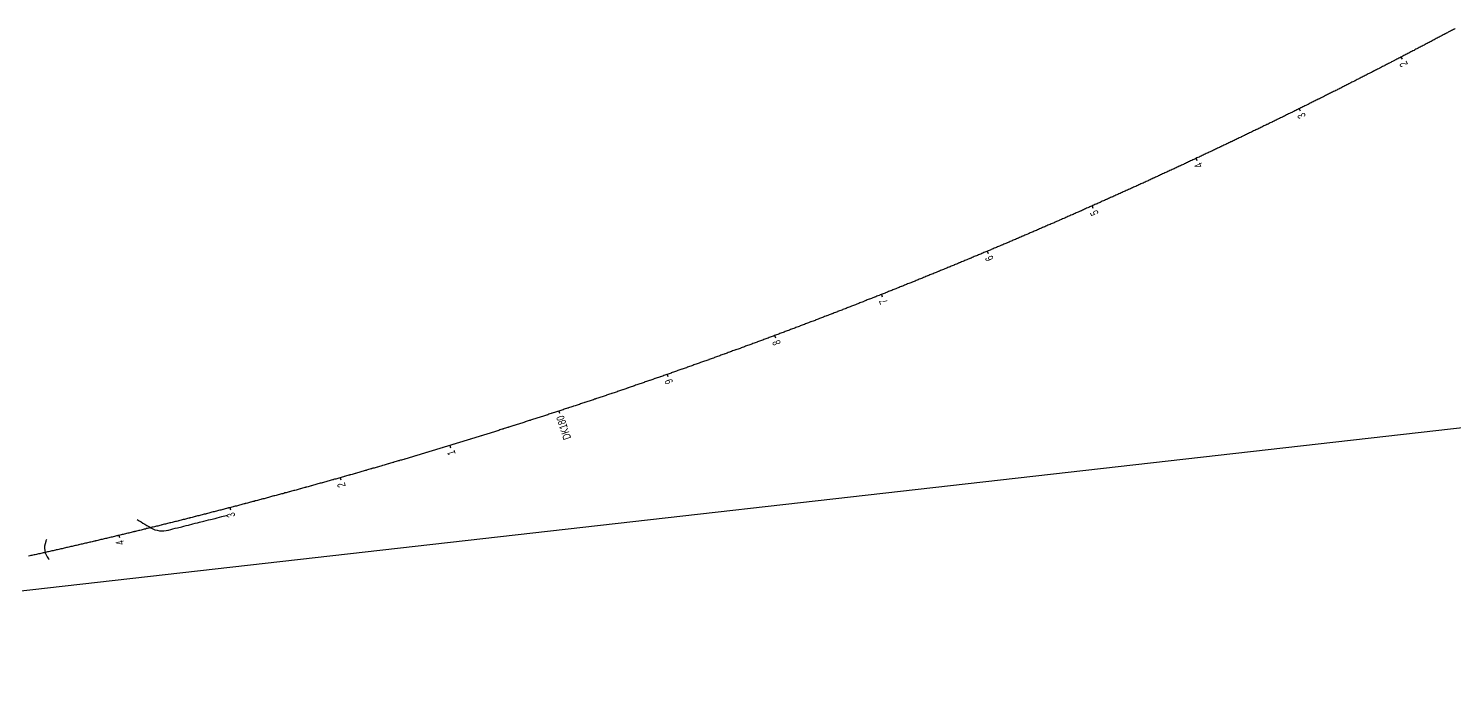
# Model space of a CAD drawing. Header units: millimetres. Extents: x 497834 to 621495, y 3353175 to 3430424.
# Drawn here: x 513597 to 514844, y 3363666 to 3364246 of the extents above; entities that cross this region are included whole.
import ezdxf

# ---------------------------------------------------------------- set-up
doc = ezdxf.new("R2010")
doc.units = ezdxf.units.MM
for name, color, linetype in [('DK改路中线', 7, 'Continuous'), ('dl6', 7, 'Continuous'), ('沪乍杭打线-0.0-200.8段-施工系转设计系成果-2000坐标系-左线_中线_交点', 7, 'Continuous'), ('沪乍杭打线-0.0-200.8段-施工系转设计系成果-2000坐标系-左线_里程', 7, 'Continuous')]:
    doc.layers.add(name, color=color, linetype=linetype)
doc.styles.add('PM_LC', font='slromans.shx', dxfattribs={"width": 0.75, "bigfont": 'hztxt.shx'})

msp = doc.modelspace()

# ---------------------------------------------------------------- linework, layer by layer
at = {"layer": 'DK改路中线', "color": 3, "linetype": 'Continuous', "ltscale": 2, "flags": 128}
for points in [[(513691.7, 3363816.1), (513693.4, 3363815), (513695.1, 3363814), (513696.8, 3363813), (513698.5, 3363812), (513700.2, 3363810.9), (513702, 3363809.9), (513703.4, 3363809, 0.198811), (513703.7, 3363808.9), (513705.5, 3363808), (513707.3, 3363807.2), (513709.2, 3363806.7), (513711.2, 3363806.3), (513713.2, 3363806.2), (513715.2, 3363806.3), (513717.2, 3363806.5), (513718.5, 3363806.8), (513719.1, 3363806.9), (513721.1, 3363807.4), (513723, 3363807.9), (513725, 3363808.4), (513726.9, 3363808.9), (513730.8, 3363809.8), (513732.7, 3363810.3), (513734.7, 3363810.8), (513736.6, 3363811.3), (513740.5, 3363812.3), (513742.4, 3363812.8), (513744.4, 3363813.2), (513746.3, 3363813.7), (513750.2, 3363814.7), (513752.1, 3363815.2), (513754.1, 3363815.7), (513756, 3363816.1), (513759.9, 3363817.1), (513761.8, 3363817.6), (513763.8, 3363818.1), (513765.7, 3363818.6), (513769.6, 3363819.5), (513770.3, 3363819.7)], [(513612.5, 3363798.6), (513612.2, 3363797.9, 0.293475), (513611.7, 3363796.8), (513611.1, 3363794.9), (513610.7, 3363792.9), (513610.7, 3363790.9), (513610.9, 3363789), (513611.3, 3363787), (513612, 3363785.1), (513613, 3363783.4), (513614.1, 3363781.8), (513614.1, 3363781.8), (513614.8, 3363781)]]:
    msp.add_lwpolyline(points, format="xyb", dxfattribs=at)
at = {"layer": 'dl6', "color": 3, "linetype": 'Continuous', "ltscale": 2, "flags": 128}
msp.add_lwpolyline([(514844.9, 3364245.5), (514844.1, 3364245.1), (514843.2, 3364244.7), (514842.4, 3364244.2), (514841.5, 3364243.7), (514840.6, 3364243.2), (514840.5, 3364243.2), (514839.7, 3364242.8), (514838.8, 3364242.3), (514838, 3364241.8), (514837.1, 3364241.4), (514836.2, 3364240.9), (514836, 3364240.8), (514835.3, 3364240.4), (514834.4, 3364240), (514833.5, 3364239.5), (514832.7, 3364239), (514831.8, 3364238.6), (514831.6, 3364238.5), (514830.9, 3364238.1), (514830, 3364237.6), (514829.1, 3364237.1), (514828.2, 3364236.7), (514827.3, 3364236.2), (514827.2, 3364236.1), (514826.5, 3364235.7), (514825.6, 3364235.3), (514824.7, 3364234.8), (514823.8, 3364234.3), (514822.9, 3364233.9), (514822.8, 3364233.8), (514822, 3364233.4), (514821.2, 3364232.9), (514820.3, 3364232.5), (514819.4, 3364232), (514818.5, 3364231.5), (514818.4, 3364231.5), (514817.6, 3364231.1), (514816.7, 3364230.6), (514815.8, 3364230.2), (514815, 3364229.7), (514814.1, 3364229.2), (514813.9, 3364229.1), (514813.2, 3364228.8), (514812.3, 3364228.3), (514811.4, 3364227.8), (514810.5, 3364227.4), (514809.6, 3364226.9), (514809.5, 3364226.8), (514808.8, 3364226.4), (514807.9, 3364226), (514807, 3364225.5), (514806.1, 3364225), (514805.2, 3364224.6), (514805.1, 3364224.5), (514804.3, 3364224.1), (514803.4, 3364223.7), (514802.6, 3364223.2), (514801.7, 3364222.7), (514800.8, 3364222.3), (514800.6, 3364222.2), (514799.9, 3364221.8), (514799, 3364221.3), (514798.1, 3364220.9), (514797.2, 3364220.4), (514796.3, 3364220), (514796.2, 3364219.9), (514795.5, 3364219.5), (514794.6, 3364219), (514793.7, 3364218.6), (514792.8, 3364218.1), (514791.9, 3364217.7), (514791.8, 3364217.6), (514791, 3364217.2), (514790.1, 3364216.7), (514789.2, 3364216.3), (514788.4, 3364215.8), (514787.5, 3364215.4), (514787.3, 3364215.3), (514786.6, 3364214.9), (514785.7, 3364214.4), (514784.8, 3364214), (514783.9, 3364213.5), (514783, 3364213.1), (514782.9, 3364213), (514782.1, 3364212.6), (514781.3, 3364212.2), (514780.4, 3364211.7), (514779.5, 3364211.2), (514778.6, 3364210.8), (514778.4, 3364210.7), (514777.7, 3364210.3), (514776.8, 3364209.9), (514775.9, 3364209.4), (514775, 3364209), (514774.1, 3364208.5), (514774, 3364208.4), (514773.2, 3364208), (514772.4, 3364207.6), (514771.5, 3364207.1), (514770.6, 3364206.7), (514769.7, 3364206.2), (514769.5, 3364206.1), (514768.8, 3364205.8), (514767.9, 3364205.3), (514767, 3364204.8), (514766.1, 3364204.4), (514765.2, 3364203.9), (514765.1, 3364203.9), (514764.3, 3364203.5), (514763.5, 3364203), (514762.6, 3364202.6), (514761.7, 3364202.1), (514760.8, 3364201.7), (514760.6, 3364201.6), (514759.9, 3364201.2), (514759, 3364200.8), (514758.1, 3364200.3), (514757.2, 3364199.9), (514756.3, 3364199.4), (514756.2, 3364199.3), (514755.4, 3364198.9), (514754.5, 3364198.5), (514753.6, 3364198), (514752.8, 3364197.6), (514751.9, 3364197.1), (514751.7, 3364197.1), (514751, 3364196.7), (514750.1, 3364196.2), (514749.2, 3364195.8), (514748.3, 3364195.3), (514747.4, 3364194.9), (514747.3, 3364194.8), (514746.5, 3364194.4), (514745.6, 3364194), (514744.7, 3364193.5), (514743.8, 3364193.1), (514742.9, 3364192.6), (514742.8, 3364192.6), (514742, 3364192.2), (514741.2, 3364191.7), (514740.3, 3364191.3), (514739.4, 3364190.8), (514738.5, 3364190.4), (514738.3, 3364190.3), (514737.6, 3364189.9), (514736.7, 3364189.5), (514735.8, 3364189), (514734.9, 3364188.6), (514734, 3364188.1), (514733.9, 3364188.1), (514733.1, 3364187.7), (514732.2, 3364187.2), (514731.3, 3364186.8), (514730.4, 3364186.3), (514729.5, 3364185.9), (514729.4, 3364185.8), (514728.6, 3364185.4), (514727.7, 3364185), (514726.9, 3364184.6), (514726, 3364184.1), (514725.1, 3364183.7), (514724.9, 3364183.6), (514724.2, 3364183.2), (514723.3, 3364182.8), (514722.4, 3364182.3), (514721.5, 3364181.9), (514720.6, 3364181.4), (514720.4, 3364181.4), (514719.7, 3364181), (514718.8, 3364180.5), (514717.9, 3364180.1), (514717, 3364179.6), (514716.1, 3364179.2), (514716, 3364179.1), (514715.2, 3364178.8), (514714.3, 3364178.3), (514713.4, 3364177.9), (514712.5, 3364177.4), (514711.6, 3364177), (514711.5, 3364176.9), (514710.7, 3364176.5), (514709.8, 3364176.1), (514708.9, 3364175.7), (514708, 3364175.2), (514707.1, 3364174.8), (514707, 3364174.7), (514706.3, 3364174.3), (514705.4, 3364173.9), (514704.5, 3364173.4), (514703.6, 3364173), (514702.7, 3364172.6), (514702.5, 3364172.5), (514701.8, 3364172.1), (514700.9, 3364171.7), (514700, 3364171.2), (514699.1, 3364170.8), (514698.2, 3364170.3), (514698, 3364170.3), (514697.3, 3364169.9), (514696.4, 3364169.5), (514695.5, 3364169), (514694.6, 3364168.6), (514693.7, 3364168.1), (514693.5, 3364168.1), (514692.8, 3364167.7), (514691.9, 3364167.3), (514691, 3364166.8), (514690.1, 3364166.4), (514689.2, 3364165.9), (514689, 3364165.9), (514688.3, 3364165.5), (514687.4, 3364165.1), (514686.5, 3364164.6), (514685.6, 3364164.2), (514684.7, 3364163.8), (514684.6, 3364163.7), (514683.8, 3364163.3), (514682.9, 3364162.9), (514682, 3364162.4), (514681.1, 3364162), (514680.2, 3364161.6), (514680.1, 3364161.5), (514679.3, 3364161.1), (514678.4, 3364160.7), (514677.5, 3364160.3), (514676.6, 3364159.8), (514675.7, 3364159.4), (514675.6, 3364159.3), (514674.8, 3364158.9), (514673.9, 3364158.5), (514673, 3364158.1), (514672.1, 3364157.6), (514671.2, 3364157.2), (514671.1, 3364157.1), (514670.3, 3364156.8), (514669.4, 3364156.3), (514668.5, 3364155.9), (514667.6, 3364155.5), (514666.7, 3364155), (514666.6, 3364155), (514665.8, 3364154.6), (514664.9, 3364154.2), (514664, 3364153.7), (514663.1, 3364153.3), (514662.2, 3364152.9), (514662.1, 3364152.8), (514661.3, 3364152.4), (514660.4, 3364152), (514659.5, 3364151.6), (514658.6, 3364151.1), (514657.7, 3364150.7), (514657.5, 3364150.6), (514656.8, 3364150.3), (514655.9, 3364149.8), (514655, 3364149.4), (514654.1, 3364149), (514653.2, 3364148.5), (514653, 3364148.5), (514652.3, 3364148.1), (514651.4, 3364147.7), (514650.5, 3364147.2), (514649.6, 3364146.8), (514648.7, 3364146.4), (514648.5, 3364146.3), (514647.8, 3364145.9), (514646.9, 3364145.5), (514646, 3364145.1), (514645.1, 3364144.6), (514644.2, 3364144.2), (514644, 3364144.1), (514643.3, 3364143.8), (514642.4, 3364143.4), (514641.5, 3364142.9), (514640.6, 3364142.5), (514639.7, 3364142.1), (514639.5, 3364142), (514638.7, 3364141.6), (514637.8, 3364141.2), (514636.9, 3364140.8), (514636, 3364140.4), (514635.1, 3364139.9), (514635, 3364139.9), (514634.2, 3364139.5), (514633.3, 3364139.1), (514632.4, 3364138.6), (514631.5, 3364138.2), (514630.6, 3364137.8), (514630.5, 3364137.7), (514629.7, 3364137.4), (514628.8, 3364136.9), (514627.9, 3364136.5), (514627, 3364136.1), (514626.1, 3364135.7), (514625.9, 3364135.6), (514625.2, 3364135.2), (514624.3, 3364134.8), (514623.4, 3364134.4), (514622.5, 3364134), (514621.6, 3364133.5), (514621.4, 3364133.5), (514620.7, 3364133.1), (514619.8, 3364132.7), (514618.9, 3364132.3), (514617.9, 3364131.8), (514617, 3364131.4), (514616.9, 3364131.3), (514616.1, 3364131), (514615.2, 3364130.6), (514614.3, 3364130.1), (514613.4, 3364129.7), (514612.5, 3364129.3), (514612.4, 3364129.2), (514611.6, 3364128.9), (514610.7, 3364128.4), (514609.8, 3364128), (514608.9, 3364127.6), (514608, 3364127.2), (514607.8, 3364127.1), (514607.1, 3364126.7), (514606.2, 3364126.3), (514605.3, 3364125.9), (514604.4, 3364125.5), (514603.5, 3364125.1), (514603.3, 3364125), (514602.5, 3364124.6), (514601.6, 3364124.2), (514600.7, 3364123.8), (514599.8, 3364123.4), (514598.9, 3364122.9), (514598.8, 3364122.9), (514598, 3364122.5), (514597.1, 3364122.1), (514596.2, 3364121.7), (514595.3, 3364121.3), (514594.4, 3364120.8), (514594.2, 3364120.8), (514593.5, 3364120.4), (514592.6, 3364120), (514591.7, 3364119.6), (514590.7, 3364119.2), (514589.8, 3364118.8), (514589.7, 3364118.7), (514588.9, 3364118.3), (514588, 3364117.9), (514587.1, 3364117.5), (514586.2, 3364117.1), (514585.3, 3364116.7), (514585.1, 3364116.6), (514584.4, 3364116.2), (514583.5, 3364115.8), (514582.6, 3364115.4), (514581.7, 3364115), (514580.8, 3364114.6), (514580.6, 3364114.5), (514579.8, 3364114.2), (514578.9, 3364113.7), (514578, 3364113.3), (514577.1, 3364112.9), (514576.2, 3364112.5), (514576.1, 3364112.4), (514575.3, 3364112.1), (514574.4, 3364111.7), (514573.5, 3364111.2), (514572.6, 3364110.8), (514571.7, 3364110.4), (514571.5, 3364110.3), (514570.8, 3364110), (514569.8, 3364109.6), (514568.9, 3364109.2), (514568, 3364108.8), (514567.1, 3364108.3), (514567, 3364108.3), (514566.2, 3364107.9), (514565.3, 3364107.5), (514564.4, 3364107.1), (514563.5, 3364106.7), (514562.6, 3364106.3), (514562.4, 3364106.2), (514561.7, 3364105.9), (514560.7, 3364105.4), (514559.8, 3364105), (514558.9, 3364104.6), (514558, 3364104.2), (514557.9, 3364104.1), (514557.1, 3364103.8), (514556.2, 3364103.4), (514555.3, 3364103), (514554.4, 3364102.6), (514553.5, 3364102.1), (514553.3, 3364102.1), (514552.5, 3364101.7), (514551.6, 3364101.3), (514550.7, 3364100.9), (514549.8, 3364100.5), (514548.9, 3364100.1), (514548.7, 3364100), (514548, 3364099.7), (514547.1, 3364099.3), (514546.2, 3364098.9), (514545.2, 3364098.4), (514544.3, 3364098), (514544.2, 3364098), (514543.4, 3364097.6), (514542.5, 3364097.2), (514541.6, 3364096.8), (514540.7, 3364096.4), (514539.8, 3364096), (514539.6, 3364095.9), (514538.9, 3364095.6), (514537.9, 3364095.2), (514537, 3364094.8), (514536.1, 3364094.4), (514535.2, 3364094), (514535.1, 3364093.9), (514534.3, 3364093.5), (514533.4, 3364093.1), (514532.5, 3364092.7), (514531.6, 3364092.3), (514530.6, 3364091.9), (514530.5, 3364091.8), (514529.7, 3364091.5), (514528.8, 3364091.1), (514527.9, 3364090.7), (514527, 3364090.3), (514526.1, 3364089.9), (514525.9, 3364089.8), (514525.2, 3364089.5), (514524.2, 3364089.1), (514523.3, 3364088.7), (514522.4, 3364088.3), (514521.5, 3364087.9), (514521.3, 3364087.8), (514520.6, 3364087.5), (514519.7, 3364087), (514518.8, 3364086.6), (514517.8, 3364086.2), (514516.9, 3364085.8), (514516.8, 3364085.8), (514516, 3364085.4), (514515.1, 3364085), (514514.2, 3364084.6), (514513.3, 3364084.2), (514512.4, 3364083.8), (514512.2, 3364083.7), (514511.4, 3364083.4), (514510.5, 3364083), (514509.6, 3364082.6), (514508.7, 3364082.2), (514507.8, 3364081.8), (514507.6, 3364081.7), (514506.9, 3364081.4), (514505.9, 3364081), (514505, 3364080.6), (514504.1, 3364080.2), (514503.2, 3364079.8), (514503, 3364079.7), (514502.3, 3364079.4), (514501.4, 3364079), (514500.4, 3364078.6), (514499.5, 3364078.2), (514498.6, 3364077.8), (514498.5, 3364077.7), (514497.7, 3364077.4), (514496.8, 3364077), (514495.9, 3364076.6), (514494.9, 3364076.2), (514494, 3364075.8), (514493.9, 3364075.7), (514493.1, 3364075.4), (514492.2, 3364075), (514491.3, 3364074.6), (514490.4, 3364074.2), (514489.4, 3364073.8), (514489.3, 3364073.7), (514488.5, 3364073.4), (514487.6, 3364073), (514486.7, 3364072.6), (514485.8, 3364072.2), (514484.9, 3364071.8), (514484.7, 3364071.7), (514483.9, 3364071.4), (514483, 3364071), (514482.1, 3364070.6), (514481.2, 3364070.2), (514480.3, 3364069.8), (514480.1, 3364069.8), (514479.4, 3364069.4), (514478.4, 3364069), (514477.5, 3364068.6), (514476.6, 3364068.2), (514475.7, 3364067.8), (514475.5, 3364067.8), (514474.8, 3364067.4), (514473.8, 3364067.1), (514472.9, 3364066.7), (514472, 3364066.3), (514471.1, 3364065.9), (514470.9, 3364065.8), (514470.2, 3364065.5), (514469.2, 3364065.1), (514468.3, 3364064.7), (514467.4, 3364064.3), (514466.5, 3364063.9), (514466.3, 3364063.8), (514465.6, 3364063.5), (514464.7, 3364063.1), (514463.7, 3364062.7), (514462.8, 3364062.3), (514461.9, 3364061.9), (514461.7, 3364061.9), (514461, 3364061.5), (514460.1, 3364061.1), (514459.1, 3364060.8), (514458.2, 3364060.4), (514457.3, 3364060), (514457.1, 3364059.9), (514456.4, 3364059.6), (514455.5, 3364059.2), (514454.5, 3364058.8), (514453.6, 3364058.4), (514452.7, 3364058), (514452.5, 3364057.9), (514451.8, 3364057.6), (514450.9, 3364057.2), (514449.9, 3364056.8), (514449, 3364056.4), (514448.1, 3364056.1), (514447.9, 3364056), (514447.2, 3364055.7), (514446.2, 3364055.3), (514445.3, 3364054.9), (514444.4, 3364054.5), (514443.5, 3364054.1), (514443.3, 3364054), (514442.6, 3364053.7), (514441.6, 3364053.3), (514440.7, 3364052.9), (514439.8, 3364052.6), (514438.9, 3364052.2), (514438.7, 3364052.1), (514438, 3364051.8), (514437, 3364051.4), (514436.1, 3364051), (514435.2, 3364050.6), (514434.3, 3364050.2), (514434.1, 3364050.2), (514433.3, 3364049.8), (514432.4, 3364049.5), (514431.5, 3364049.1), (514430.6, 3364048.7), (514429.7, 3364048.3), (514429.5, 3364048.2), (514428.7, 3364047.9), (514427.8, 3364047.5), (514426.9, 3364047.1), (514426, 3364046.8), (514425, 3364046.4), (514424.9, 3364046.3), (514424.1, 3364046), (514423.2, 3364045.6), (514422.3, 3364045.2), (514421.4, 3364044.8), (514420.4, 3364044.4), (514420.3, 3364044.4), (514419.5, 3364044.1), (514418.6, 3364043.7), (514417.7, 3364043.3), (514416.7, 3364042.9), (514415.8, 3364042.5), (514415.7, 3364042.5), (514414.9, 3364042.1), (514414, 3364041.8), (514413, 3364041.4), (514412.1, 3364041), (514411.2, 3364040.6), (514411, 3364040.5), (514410.3, 3364040.2), (514409.3, 3364039.8), (514408.4, 3364039.5), (514407.5, 3364039.1), (514406.6, 3364038.7), (514406.4, 3364038.6), (514405.7, 3364038.3), (514404.7, 3364037.9), (514403.8, 3364037.6), (514402.9, 3364037.2), (514402, 3364036.8), (514401.8, 3364036.7), (514401, 3364036.4), (514400.1, 3364036), (514399.2, 3364035.7), (514398.3, 3364035.3), (514397.3, 3364034.9), (514397.2, 3364034.8), (514396.4, 3364034.5), (514395.5, 3364034.1), (514394.6, 3364033.8), (514393.6, 3364033.4), (514392.7, 3364033), (514392.5, 3364032.9), (514391.8, 3364032.6), (514390.8, 3364032.2), (514389.9, 3364031.9), (514389, 3364031.5), (514388.1, 3364031.1), (514387.9, 3364031), (514387.1, 3364030.7), (514386.2, 3364030.4), (514385.3, 3364030), (514384.4, 3364029.6), (514383.4, 3364029.2), (514383.3, 3364029.2), (514382.5, 3364028.8), (514381.6, 3364028.5), (514380.7, 3364028.1), (514379.7, 3364027.7), (514378.8, 3364027.3), (514378.7, 3364027.3), (514377.9, 3364027), (514377, 3364026.6), (514376, 3364026.2), (514375.1, 3364025.8), (514374.2, 3364025.5), (514374, 3364025.4), (514373.2, 3364025.1), (514372.3, 3364024.7), (514371.4, 3364024.3), (514370.5, 3364024), (514369.5, 3364023.6), (514369.4, 3364023.5), (514368.6, 3364023.2), (514367.7, 3364022.8), (514366.8, 3364022.5), (514365.8, 3364022.1), (514364.9, 3364021.7), (514364.7, 3364021.7), (514364, 3364021.3), (514363, 3364021), (514362.1, 3364020.6), (514361.2, 3364020.2), (514360.3, 3364019.9), (514360.1, 3364019.8), (514359.3, 3364019.5), (514358.4, 3364019.1), (514357.5, 3364018.7), (514356.5, 3364018.4), (514355.6, 3364018), (514355.5, 3364017.9), (514354.7, 3364017.6), (514353.8, 3364017.3), (514352.8, 3364016.9), (514351.9, 3364016.5), (514351, 3364016.1), (514350.8, 3364016.1), (514350, 3364015.8), (514349.1, 3364015.4), (514348.2, 3364015), (514347.3, 3364014.7), (514346.3, 3364014.3), (514346.2, 3364014.2), (514345.4, 3364013.9), (514344.5, 3364013.6), (514343.5, 3364013.2), (514342.6, 3364012.8), (514341.7, 3364012.5), (514341.5, 3364012.4), (514340.8, 3364012.1), (514339.8, 3364011.7), (514338.9, 3364011.4), (514338, 3364011), (514337, 3364010.6), (514336.9, 3364010.6), (514336.1, 3364010.3), (514335.2, 3364009.9), (514334.2, 3364009.5), (514333.3, 3364009.2), (514332.4, 3364008.8), (514332.2, 3364008.7), (514331.4, 3364008.4), (514330.5, 3364008.1), (514329.6, 3364007.7), (514328.7, 3364007.3), (514327.7, 3364007), (514327.6, 3364006.9), (514326.8, 3364006.6), (514325.9, 3364006.2), (514324.9, 3364005.9), (514324, 3364005.5), (514323.1, 3364005.1), (514322.9, 3364005.1), (514322.1, 3364004.8), (514321.2, 3364004.4), (514320.3, 3364004), (514319.3, 3364003.7), (514318.4, 3364003.3), (514318.3, 3364003.2), (514317.5, 3364002.9), (514316.6, 3364002.6), (514315.6, 3364002.2), (514314.7, 3364001.9), (514313.8, 3364001.5), (514313.6, 3364001.4), (514312.8, 3364001.1), (514311.9, 3364000.8), (514311, 3364000.4), (514310, 3364000), (514309.1, 3363999.7), (514308.9, 3363999.6), (514308.2, 3363999.3), (514307.2, 3363999), (514306.3, 3363998.6), (514305.4, 3363998.2), (514304.4, 3363997.9), (514304.3, 3363997.8), (514303.5, 3363997.5), (514302.6, 3363997.2), (514301.6, 3363996.8), (514300.7, 3363996.4), (514299.8, 3363996.1), (514299.6, 3363996), (514298.8, 3363995.7), (514297.9, 3363995.4), (514297, 3363995), (514296, 3363994.6), (514295.1, 3363994.3), (514294.9, 3363994.2), (514294.2, 3363993.9), (514293.2, 3363993.6), (514292.3, 3363993.2), (514291.4, 3363992.8), (514290.4, 3363992.5), (514290.3, 3363992.4), (514289.5, 3363992.1), (514288.6, 3363991.8), (514287.6, 3363991.4), (514286.7, 3363991.1), (514285.8, 3363990.7), (514285.6, 3363990.6), (514284.8, 3363990.3), (514283.9, 3363990), (514283, 3363989.6), (514282, 3363989.3), (514281.1, 3363988.9), (514280.9, 3363988.9), (514280.2, 3363988.6), (514279.2, 3363988.2), (514278.3, 3363987.9), (514277.4, 3363987.5), (514276.4, 3363987.1), (514276.3, 3363987.1), (514275.5, 3363986.8), (514274.5, 3363986.4), (514273.6, 3363986.1), (514272.7, 3363985.7), (514271.7, 3363985.4), (514271.6, 3363985.3), (514270.8, 3363985), (514269.9, 3363984.7), (514268.9, 3363984.3), (514268, 3363984), (514267.1, 3363983.6), (514266.9, 3363983.5), (514266.1, 3363983.3), (514265.2, 3363982.9), (514264.3, 3363982.5), (514263.3, 3363982.2), (514262.4, 3363981.8), (514262.2, 3363981.8), (514261.5, 3363981.5), (514260.5, 3363981.1), (514259.6, 3363980.8), (514258.6, 3363980.4), (514257.7, 3363980.1), (514257.5, 3363980), (514256.8, 3363979.7), (514255.8, 3363979.4), (514254.9, 3363979), (514254, 3363978.7), (514253, 3363978.3), (514252.9, 3363978.3), (514252.1, 3363978), (514251.1, 3363977.6), (514250.2, 3363977.3), (514249.3, 3363976.9), (514248.3, 3363976.6), (514248.2, 3363976.5), (514247.4, 3363976.2), (514246.5, 3363975.9), (514245.5, 3363975.5), (514244.6, 3363975.2), (514243.7, 3363974.8), (514243.5, 3363974.8), (514242.7, 3363974.5), (514241.8, 3363974.1), (514240.8, 3363973.8), (514239.9, 3363973.4), (514239, 3363973.1), (514238.8, 3363973), (514238, 3363972.8), (514237.1, 3363972.4), (514236.2, 3363972.1), (514235.2, 3363971.7), (514234.3, 3363971.4), (514234.1, 3363971.3), (514233.3, 3363971), (514232.4, 3363970.7), (514231.5, 3363970.3), (514230.5, 3363970), (514229.6, 3363969.6), (514229.4, 3363969.6), (514228.6, 3363969.3), (514227.7, 3363968.9), (514226.8, 3363968.6), (514225.8, 3363968.3), (514224.9, 3363967.9), (514224.7, 3363967.9), (514224, 3363967.6), (514223, 3363967.2), (514222.1, 3363966.9), (514221.1, 3363966.5), (514220.2, 3363966.2), (514220, 3363966.1), (514219.3, 3363965.8), (514218.3, 3363965.5), (514217.4, 3363965.2), (514216.4, 3363964.8), (514215.5, 3363964.5), (514215.3, 3363964.4), (514214.6, 3363964.1), (514213.6, 3363963.8), (514212.7, 3363963.5), (514211.7, 3363963.1), (514210.8, 3363962.8), (514210.6, 3363962.7), (514209.9, 3363962.4), (514208.9, 3363962.1), (514208, 3363961.7), (514207, 3363961.4), (514206.1, 3363961.1), (514205.9, 3363961), (514205.2, 3363960.7), (514204.2, 3363960.4), (514203.3, 3363960), (514202.3, 3363959.7), (514201.4, 3363959.4), (514201.2, 3363959.3), (514200.5, 3363959), (514199.5, 3363958.7), (514198.6, 3363958.3), (514197.6, 3363958), (514196.7, 3363957.7), (514196.5, 3363957.6), (514195.8, 3363957.3), (514194.8, 3363957), (514193.9, 3363956.7), (514192.9, 3363956.3), (514192, 3363956), (514191.8, 3363955.9), (514191, 3363955.6), (514190.1, 3363955.3), (514189.2, 3363955), (514188.2, 3363954.6), (514187.3, 3363954.3), (514187.1, 3363954.2), (514186.3, 3363954), (514185.4, 3363953.6), (514184.5, 3363953.3), (514183.5, 3363952.9), (514182.6, 3363952.6), (514182.4, 3363952.6), (514181.6, 3363952.3), (514180.7, 3363951.9), (514179.7, 3363951.6), (514178.8, 3363951.3), (514177.9, 3363950.9), (514177.7, 3363950.9), (514176.9, 3363950.6), (514176, 3363950.3), (514175, 3363949.9), (514174.1, 3363949.6), (514173.2, 3363949.3), (514173, 3363949.2), (514172.2, 3363948.9), (514171.3, 3363948.6), (514170.3, 3363948.3), (514169.4, 3363947.9), (514168.4, 3363947.6), (514168.3, 3363947.5), (514167.5, 3363947.3), (514166.6, 3363946.9), (514165.6, 3363946.6), (514164.7, 3363946.3), (514163.7, 3363945.9), (514163.6, 3363945.9), (514162.8, 3363945.6), (514161.8, 3363945.3), (514160.9, 3363944.9), (514159.9, 3363944.6), (514159, 3363944.3), (514158.8, 3363944.2), (514158.1, 3363943.9), (514157.1, 3363943.6), (514156.2, 3363943.3), (514155.2, 3363943), (514154.3, 3363942.6), (514154.1, 3363942.6), (514153.3, 3363942.3), (514152.4, 3363942), (514151.5, 3363941.6), (514150.5, 3363941.3), (514149.6, 3363941), (514149.4, 3363940.9), (514148.6, 3363940.6), (514147.7, 3363940.3), (514146.7, 3363940), (514145.8, 3363939.7), (514144.8, 3363939.3), (514144.7, 3363939.3), (514143.9, 3363939), (514143, 3363938.7), (514142, 3363938.3), (514141.1, 3363938), (514140.1, 3363937.7), (514140, 3363937.6), (514139.2, 3363937.4), (514138.2, 3363937), (514137.3, 3363936.7), (514136.3, 3363936.4), (514135.4, 3363936.1), (514135.2, 3363936), (514134.4, 3363935.7), (514133.5, 3363935.4), (514132.6, 3363935.1), (514131.6, 3363934.8), (514130.7, 3363934.4), (514130.5, 3363934.4), (514129.7, 3363934.1), (514128.8, 3363933.8), (514127.8, 3363933.5), (514126.9, 3363933.1), (514125.9, 3363932.8), (514125.8, 3363932.8), (514125, 3363932.5), (514124, 3363932.2), (514123.1, 3363931.8), (514122.2, 3363931.5), (514121.2, 3363931.2), (514121, 3363931.1), (514120.3, 3363930.9), (514119.3, 3363930.5), (514118.4, 3363930.2), (514117.4, 3363929.9), (514116.5, 3363929.6), (514116.3, 3363929.5), (514115.5, 3363929.3), (514114.6, 3363928.9), (514113.6, 3363928.6), (514112.7, 3363928.3), (514111.7, 3363928), (514111.6, 3363927.9), (514110.8, 3363927.6), (514109.8, 3363927.3), (514108.9, 3363927), (514107.9, 3363926.7), (514107, 3363926.4), (514106.8, 3363926.3), (514106.1, 3363926), (514105.1, 3363925.7), (514104.2, 3363925.4), (514103.2, 3363925.1), (514102.3, 3363924.8), (514102.1, 3363924.7), (514101.3, 3363924.4), (514100.4, 3363924.1), (514099.4, 3363923.8), (514098.5, 3363923.5), (514097.5, 3363923.2), (514097.4, 3363923.1), (514096.6, 3363922.8), (514095.6, 3363922.5), (514094.7, 3363922.2), (514093.7, 3363921.9), (514092.8, 3363921.6), (514092.6, 3363921.5), (514091.8, 3363921.3), (514090.9, 3363920.9), (514089.9, 3363920.6), (514089, 3363920.3), (514088, 3363920), (514087.9, 3363919.9), (514087.1, 3363919.7), (514086.1, 3363919.4), (514085.2, 3363919), (514084.2, 3363918.7), (514083.3, 3363918.4), (514083.1, 3363918.4), (514082.4, 3363918.1), (514081.4, 3363917.8), (514080.5, 3363917.5), (514079.5, 3363917.2), (514078.6, 3363916.8), (514078.4, 3363916.8), (514077.6, 3363916.5), (514076.7, 3363916.2), (514075.7, 3363915.9), (514074.8, 3363915.6), (514073.8, 3363915.3), (514073.6, 3363915.2), (514072.9, 3363915), (514071.9, 3363914.6), (514071, 3363914.3), (514070, 3363914), (514069.1, 3363913.7), (514068.9, 3363913.6), (514068.1, 3363913.4), (514067.2, 3363913.1), (514066.2, 3363912.8), (514065.3, 3363912.5), (514064.3, 3363912.1), (514064.1, 3363912.1), (514063.4, 3363911.8), (514062.4, 3363911.5), (514061.5, 3363911.2), (514060.5, 3363910.9), (514059.6, 3363910.6), (514059.4, 3363910.5), (514058.6, 3363910.3), (514057.7, 3363910), (514056.7, 3363909.7), (514055.8, 3363909.3), (514054.8, 3363909), (514054.6, 3363909), (514053.9, 3363908.7), (514052.9, 3363908.4), (514052, 3363908.1), (514051, 3363907.8), (514050, 3363907.5), (514049.9, 3363907.4), (514049.1, 3363907.2), (514048.1, 3363906.9), (514047.2, 3363906.6), (514046.2, 3363906.3), (514045.3, 3363905.9), (514045.1, 3363905.9), (514044.3, 3363905.6), (514043.4, 3363905.3), (514042.4, 3363905), (514041.5, 3363904.7), (514040.5, 3363904.4), (514040.4, 3363904.4), (514039.6, 3363904.1), (514038.6, 3363903.8), (514037.7, 3363903.5), (514036.7, 3363903.2), (514035.8, 3363902.9), (514035.6, 3363902.8), (514034.8, 3363902.6), (514033.9, 3363902.3), (514032.9, 3363902), (514032, 3363901.7), (514031, 3363901.4), (514030.9, 3363901.3), (514030.1, 3363901), (514029.1, 3363900.7), (514028.2, 3363900.4), (514027.2, 3363900.1), (514026.3, 3363899.8), (514026.1, 3363899.8), (514025.3, 3363899.5), (514024.3, 3363899.2), (514023.4, 3363898.9), (514022.4, 3363898.6), (514021.5, 3363898.3), (514021.3, 3363898.3), (514020.5, 3363898), (514019.6, 3363897.7), (514018.6, 3363897.4), (514017.7, 3363897.1), (514016.7, 3363896.8), (514016.6, 3363896.7), (514015.8, 3363896.5), (514014.8, 3363896.2), (514013.9, 3363895.9), (514012.9, 3363895.6), (514012, 3363895.3), (514011.8, 3363895.2), (514011, 3363895), (514010, 3363894.7), (514009.1, 3363894.4), (514008.1, 3363894.1), (514007.2, 3363893.8), (514007, 3363893.7), (514006.2, 3363893.5), (514005.3, 3363893.2), (514004.3, 3363892.9), (514003.4, 3363892.6), (514002.4, 3363892.3), (514002.3, 3363892.2), (514001.5, 3363892), (514000.5, 3363891.7), (513999.6, 3363891.4), (513998.6, 3363891.1), (513997.6, 3363890.8), (513997.5, 3363890.7), (513996.7, 3363890.5), (513995.7, 3363890.2), (513994.8, 3363889.9), (513993.8, 3363889.6), (513992.9, 3363889.3), (513992.7, 3363889.3), (513991.9, 3363889), (513991, 3363888.7), (513990, 3363888.4), (513989, 3363888.1), (513988.1, 3363887.8), (513987.9, 3363887.8), (513987.1, 3363887.5), (513986.2, 3363887.2), (513985.2, 3363886.9), (513984.3, 3363886.6), (513983.3, 3363886.4), (513983.2, 3363886.3), (513982.4, 3363886.1), (513981.4, 3363885.8), (513980.4, 3363885.5), (513979.5, 3363885.2), (513978.5, 3363884.9), (513978.4, 3363884.8), (513977.6, 3363884.6), (513976.6, 3363884.3), (513975.7, 3363884), (513974.7, 3363883.7), (513973.8, 3363883.4), (513973.6, 3363883.4), (513972.8, 3363883.1), (513971.8, 3363882.8), (513970.9, 3363882.5), (513969.9, 3363882.2), (513969, 3363881.9), (513968.8, 3363881.9), (513968, 3363881.7), (513967.1, 3363881.4), (513966.1, 3363881.1), (513965.2, 3363880.8), (513964.2, 3363880.5), (513964, 3363880.4), (513963.2, 3363880.2), (513962.3, 3363879.9), (513961.3, 3363879.6), (513960.4, 3363879.3), (513959.4, 3363879), (513959.2, 3363879), (513958.5, 3363878.7), (513957.5, 3363878.5), (513956.5, 3363878.2), (513955.6, 3363877.9), (513954.6, 3363877.6), (513954.5, 3363877.5), (513953.7, 3363877.3), (513952.7, 3363877), (513951.8, 3363876.7), (513950.8, 3363876.4), (513949.8, 3363876.1), (513949.7, 3363876.1), (513948.9, 3363875.9), (513947.9, 3363875.6), (513947, 3363875.3), (513946, 3363875), (513945.1, 3363874.7), (513944.9, 3363874.7), (513944.1, 3363874.4), (513943.1, 3363874.1), (513942.2, 3363873.8), (513941.2, 3363873.6), (513940.3, 3363873.3), (513940.1, 3363873.2), (513939.3, 3363873), (513938.3, 3363872.7), (513937.4, 3363872.4), (513936.4, 3363872.1), (513935.5, 3363871.8), (513935.3, 3363871.8), (513934.5, 3363871.6), (513933.6, 3363871.3), (513932.6, 3363871), (513931.6, 3363870.7), (513930.7, 3363870.4), (513930.5, 3363870.4), (513929.7, 3363870.1), (513928.8, 3363869.8), (513927.8, 3363869.6), (513926.8, 3363869.3), (513925.9, 3363869), (513925.7, 3363868.9), (513924.9, 3363868.7), (513924, 3363868.4), (513923, 3363868.1), (513922, 3363867.9), (513921.1, 3363867.6), (513920.9, 3363867.5), (513920.1, 3363867.3), (513919.2, 3363867), (513918.2, 3363866.7), (513917.2, 3363866.5), (513916.3, 3363866.2), (513916.1, 3363866.1), (513915.3, 3363865.9), (513914.4, 3363865.6), (513913.4, 3363865.3), (513912.4, 3363865), (513911.5, 3363864.8), (513911.3, 3363864.7), (513910.5, 3363864.5), (513909.6, 3363864.2), (513908.6, 3363863.9), (513907.7, 3363863.6), (513906.7, 3363863.4), (513906.5, 3363863.3), (513905.7, 3363863.1), (513904.8, 3363862.8), (513903.8, 3363862.5), (513902.8, 3363862.3), (513901.9, 3363862), (513901.7, 3363861.9), (513900.9, 3363861.7), (513900, 3363861.4), (513899, 3363861.1), (513898, 3363860.9), (513897.1, 3363860.6), (513896.9, 3363860.5), (513896.1, 3363860.3), (513895.2, 3363860), (513894.2, 3363859.7), (513893.2, 3363859.5), (513892.3, 3363859.2), (513892.1, 3363859.1), (513891.3, 3363858.9), (513890.4, 3363858.6), (513889.4, 3363858.4), (513888.4, 3363858.1), (513887.5, 3363857.8), (513887.3, 3363857.8), (513886.5, 3363857.5), (513885.6, 3363857.3), (513884.6, 3363857), (513883.6, 3363856.7), (513882.7, 3363856.4), (513882.5, 3363856.4), (513881.7, 3363856.2), (513880.7, 3363855.9), (513879.8, 3363855.6), (513878.8, 3363855.3), (513877.9, 3363855.1), (513877.7, 3363855), (513876.9, 3363854.8), (513875.9, 3363854.5), (513875, 3363854.3), (513874, 3363854), (513873.1, 3363853.7), (513872.9, 3363853.7), (513872.1, 3363853.4), (513871.1, 3363853.2), (513870.2, 3363852.9), (513869.2, 3363852.6), (513868.2, 3363852.3), (513868.1, 3363852.3), (513867.3, 3363852.1), (513866.3, 3363851.8), (513865.4, 3363851.5), (513864.4, 3363851.3), (513863.4, 3363851), (513863.3, 3363850.9), (513862.5, 3363850.7), (513861.5, 3363850.4), (513860.5, 3363850.2), (513859.6, 3363849.9), (513858.6, 3363849.6), (513858.5, 3363849.6), (513857.6, 3363849.4), (513856.7, 3363849.1), (513855.7, 3363848.8), (513854.8, 3363848.6), (513853.8, 3363848.3), (513853.6, 3363848.2), (513852.8, 3363848), (513851.9, 3363847.8), (513850.9, 3363847.5), (513849.9, 3363847.2), (513849, 3363847), (513848.8, 3363846.9), (513848, 3363846.7), (513847.1, 3363846.4), (513846.1, 3363846.1), (513845.1, 3363845.9), (513844.2, 3363845.6), (513844, 3363845.6), (513843.2, 3363845.3), (513842.2, 3363845.1), (513841.3, 3363844.8), (513840.3, 3363844.5), (513839.3, 3363844.3), (513839.2, 3363844.2), (513838.4, 3363844), (513837.4, 3363843.8), (513836.4, 3363843.5), (513835.5, 3363843.2), (513834.5, 3363843), (513834.4, 3363842.9), (513833.6, 3363842.7), (513832.6, 3363842.4), (513831.6, 3363842.2), (513830.7, 3363841.9), (513829.7, 3363841.6), (513829.5, 3363841.6), (513828.7, 3363841.4), (513827.8, 3363841.1), (513826.8, 3363840.8), (513825.8, 3363840.6), (513824.9, 3363840.3), (513824.7, 3363840.3), (513823.9, 3363840.1), (513822.9, 3363839.8), (513822, 3363839.5), (513821, 3363839.3), (513820.1, 3363839), (513819.9, 3363839), (513819.1, 3363838.7), (513818.1, 3363838.5), (513817.2, 3363838.2), (513816.2, 3363838), (513815.2, 3363837.7), (513815.1, 3363837.7), (513814.3, 3363837.4), (513813.3, 3363837.2), (513812.3, 3363836.9), (513811.4, 3363836.7), (513810.4, 3363836.4), (513810.2, 3363836.4), (513809.4, 3363836.1), (513808.5, 3363835.9), (513807.5, 3363835.6), (513806.5, 3363835.4), (513805.6, 3363835.1), (513805.4, 3363835.1), (513804.6, 3363834.8), (513803.6, 3363834.6), (513802.7, 3363834.3), (513801.7, 3363834.1), (513800.7, 3363833.8), (513800.6, 3363833.8), (513799.8, 3363833.6), (513798.8, 3363833.3), (513797.8, 3363833), (513796.9, 3363832.8), (513795.9, 3363832.5), (513795.7, 3363832.5), (513794.9, 3363832.3), (513794, 3363832), (513793, 3363831.8), (513792, 3363831.5), (513791.1, 3363831.2), (513790.9, 3363831.2), (513790.1, 3363831), (513789.1, 3363830.7), (513788.2, 3363830.5), (513787.2, 3363830.2), (513786.2, 3363830), (513786.1, 3363829.9), (513785.3, 3363829.7), (513784.3, 3363829.5), (513783.3, 3363829.2), (513782.4, 3363828.9), (513781.4, 3363828.7), (513781.2, 3363828.7), (513780.4, 3363828.4), (513779.5, 3363828.2), (513778.5, 3363827.9), (513777.5, 3363827.7), (513776.6, 3363827.4), (513776.4, 3363827.4), (513775.6, 3363827.2), (513774.6, 3363826.9), (513773.7, 3363826.7), (513772.7, 3363826.4), (513771.7, 3363826.2), (513771.6, 3363826.1), (513770.8, 3363825.9), (513769.8, 3363825.7), (513768.8, 3363825.4), (513767.9, 3363825.2), (513766.9, 3363824.9), (513766.7, 3363824.9), (513765.9, 3363824.7), (513765, 3363824.4), (513764, 3363824.2), (513763, 3363823.9), (513762, 3363823.7), (513761.9, 3363823.6), (513761.1, 3363823.4), (513760.1, 3363823.2), (513759.1, 3363822.9), (513758.2, 3363822.7), (513757.2, 3363822.4), (513757, 3363822.4), (513756.2, 3363822.2), (513755.3, 3363821.9), (513754.3, 3363821.7), (513753.3, 3363821.4), (513752.4, 3363821.2), (513752.2, 3363821.1), (513751.4, 3363820.9), (513750.4, 3363820.7), (513749.5, 3363820.4), (513748.5, 3363820.2), (513747.5, 3363819.9), (513747.4, 3363819.9), (513746.5, 3363819.7), (513745.6, 3363819.4), (513744.6, 3363819.2), (513743.6, 3363818.9), (513742.7, 3363818.7), (513742.5, 3363818.7), (513741.7, 3363818.4), (513740.7, 3363818.2), (513739.8, 3363818), (513738.8, 3363817.7), (513737.8, 3363817.5), (513737.7, 3363817.4), (513736.9, 3363817.2), (513735.9, 3363817), (513734.9, 3363816.7), (513733.9, 3363816.5), (513733, 3363816.2), (513732.8, 3363816.2), (513732, 3363816), (513731, 3363815.8), (513730.1, 3363815.5), (513729.1, 3363815.3), (513728.1, 3363815), (513728, 3363815), (513727.2, 3363814.8), (513726.2, 3363814.5), (513725.2, 3363814.3), (513724.2, 3363814.1), (513723.3, 3363813.8), (513723.1, 3363813.8), (513722.3, 3363813.6), (513721.3, 3363813.3), (513720.4, 3363813.1), (513719.4, 3363812.8), (513718.4, 3363812.6), (513718.3, 3363812.6), (513717.5, 3363812.4), (513716.5, 3363812.1), (513715.5, 3363811.9), (513714.5, 3363811.6), (513713.6, 3363811.4), (513713.4, 3363811.4), (513712.6, 3363811.2), (513711.6, 3363810.9), (513710.7, 3363810.7), (513709.7, 3363810.4), (513708.7, 3363810.2), (513708.6, 3363810.2), (513707.7, 3363810), (513706.8, 3363809.7), (513705.8, 3363809.5), (513704.8, 3363809.3), (513703.9, 3363809), (513703.7, 3363809), (513702.9, 3363808.8), (513701.9, 3363808.5), (513700.9, 3363808.3), (513700, 3363808.1), (513699, 3363807.8), (513698.8, 3363807.8), (513698, 3363807.6), (513697.1, 3363807.4), (513696.1, 3363807.1), (513695.1, 3363806.9), (513694.1, 3363806.6), (513694, 3363806.6), (513693.2, 3363806.4), (513692.2, 3363806.2), (513691.2, 3363805.9), (513690.3, 3363805.7), (513689.3, 3363805.5), (513689.1, 3363805.4), (513688.3, 3363805.2), (513687.3, 3363805), (513686.4, 3363804.8), (513685.4, 3363804.5), (513684.4, 3363804.3), (513684.3, 3363804.3), (513683.5, 3363804.1), (513682.5, 3363803.8), (513681.5, 3363803.6), (513680.5, 3363803.4), (513679.6, 3363803.1), (513679.4, 3363803.1), (513678.6, 3363802.9), (513677.6, 3363802.7), (513676.6, 3363802.4), (513675.7, 3363802.2), (513674.7, 3363802), (513674.5, 3363801.9), (513673.7, 3363801.7), (513672.8, 3363801.5), (513671.8, 3363801.3), (513670.8, 3363801), (513669.8, 3363800.8), (513669.7, 3363800.8), (513668.9, 3363800.6), (513667.9, 3363800.3), (513666.9, 3363800.1), (513665.9, 3363799.9), (513665, 3363799.6), (513664.8, 3363799.6), (513664, 3363799.4), (513663, 3363799.2), (513662.1, 3363799), (513661.1, 3363798.7), (513660.1, 3363798.5), (513659.9, 3363798.5), (513659.1, 3363798.3), (513658.2, 3363798), (513657.2, 3363797.8), (513656.2, 3363797.6), (513655.2, 3363797.4), (513655.1, 3363797.3), (513654.3, 3363797.1), (513653.3, 3363796.9), (513652.3, 3363796.7), (513651.3, 3363796.4), (513650.4, 3363796.2), (513650.2, 3363796.2), (513649.4, 3363796), (513648.4, 3363795.8), (513647.5, 3363795.5), (513646.5, 3363795.3), (513645.5, 3363795.1), (513645.3, 3363795), (513644.5, 3363794.9), (513643.6, 3363794.6), (513642.6, 3363794.4), (513641.6, 3363794.2), (513640.6, 3363794), (513640.5, 3363793.9), (513639.7, 3363793.7), (513638.7, 3363793.5), (513637.7, 3363793.3), (513636.7, 3363793.1), (513635.8, 3363792.8), (513635.6, 3363792.8), (513634.8, 3363792.6), (513633.8, 3363792.4), (513632.8, 3363792.2), (513631.9, 3363791.9), (513630.9, 3363791.7), (513630.7, 3363791.7), (513629.9, 3363791.5), (513628.9, 3363791.3), (513628, 3363791), (513627, 3363790.8), (513626, 3363790.6), (513625.8, 3363790.6), (513625, 3363790.4), (513624.1, 3363790.2), (513623.1, 3363789.9), (513622.1, 3363789.7), (513621.1, 3363789.5), (513621, 3363789.5), (513620.2, 3363789.3), (513619.2, 3363789), (513618.2, 3363788.8), (513617.2, 3363788.6), (513616.3, 3363788.4), (513616.1, 3363788.4), (513615.3, 3363788.2), (513614.3, 3363787.9), (513613.3, 3363787.7), (513612.4, 3363787.5), (513611.4, 3363787.3), (513611.2, 3363787.3), (513610.4, 3363787.1), (513609.4, 3363786.9), (513608.5, 3363786.6), (513607.5, 3363786.4), (513606.5, 3363786.2), (513606.3, 3363786.2), (513605.5, 3363786), (513604.6, 3363785.8), (513603.6, 3363785.5), (513602.6, 3363785.3), (513601.6, 3363785.1), (513601.5, 3363785.1), (513600.6, 3363784.9), (513599.7, 3363784.7), (513598.7, 3363784.5), (513597.7, 3363784.2), (513596.7, 3363784), (513596.6, 3363784)], dxfattribs=at)
at = {"layer": '沪乍杭打线-0.0-200.8段-施工系转设计系成果-2000坐标系-左线_中线_交点', "color": 6, "linetype": 'Continuous', "ltscale": 2}
msp.add_line((515750.5, 3363998), (512815.4, 3363665.7), dxfattribs=at)
at = {"layer": '沪乍杭打线-0.0-200.8段-施工系转设计系成果-2000坐标系-左线_里程', "color": 5, "linetype": 'Continuous', "ltscale": 2}
for p, q in [((514797.4, 3364220.5), (514798.3, 3364218.7)), ((514708.2, 3364175.3), (514709.1, 3364173.5)), ((514618.1, 3364131.9), (514618.9, 3364130.1)), ((514527.1, 3364090.4), (514527.9, 3364088.5)), ((514435.3, 3364050.7), (514436.1, 3364048.8)), ((514342.8, 3364012.9), (514343.5, 3364011)), ((514249.4, 3363977), (514250.1, 3363975.1)), ((514155.4, 3363943), (514156, 3363941.1)), ((514060.7, 3363910.9), (514061.3, 3363909)), ((513965.3, 3363880.8), (513965.9, 3363878.9)), ((513869.4, 3363852.7), (513869.9, 3363850.7)), ((513772.9, 3363826.5), (513773.4, 3363824.5)), ((513675.8, 3363802.2), (513676.3, 3363800.3))]:
    msp.add_line(p, q, dxfattribs=at)

# ---------------------------------------------------------------- texts
at = {"layer": '沪乍杭打线-0.0-200.8段-施工系转设计系成果-2000坐标系-左线_里程', "color": 2, "style": 'PM_LC', "width": 0.75}
for s, rotation, p in [('2', 117.4684, (514803.7, 3364214.3)), ('3', 116.2991, (514714.4, 3364169)), ('4', 115.1298, (514624.2, 3364125.5)), ('5', 113.9605, (514533.1, 3364083.8)), ('6', 112.7911, (514441.2, 3364044)), ('7', 111.6218, (514348.5, 3364006.1)), ('8', 110.4525, (514255, 3363970.1)), ('9', 109.2832, (514160.8, 3363936)), ('DK180', 108.1139, (514071.5, 3363887.3)), ('1', 106.9446, (513970.4, 3363873.6)), ('2', 105.7753, (513874.3, 3363845.3)), ('3', 104.606, (513777.7, 3363819)), ('4', 103.4367, (513680.5, 3363794.7))]:
    msp.add_text(s, height=7, rotation=rotation, dxfattribs=at).set_placement(p)

doc.saveas('drawing.dxf')
